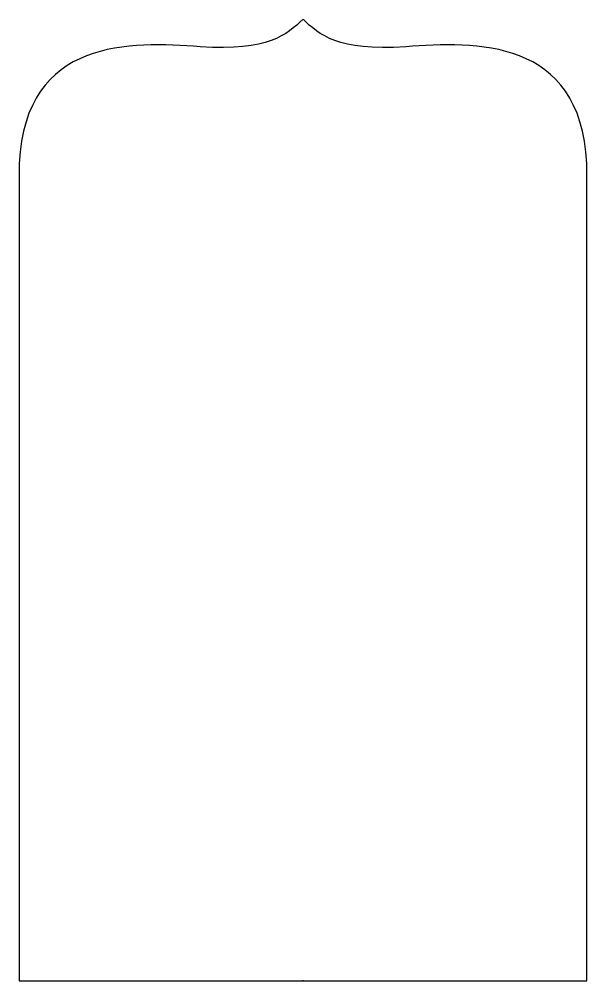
# Model space of a CAD drawing. Header units: centimetres. Extents: x -3.6 to 4, y -5.7 to 7.
import ezdxf

# ---------------------------------------------------------------- set-up
doc = ezdxf.new("R2010")
doc.units = ezdxf.units.CM
doc.header["$MEASUREMENT"] = 0
doc.layers.add('Camada 1', color=7, linetype='Continuous')

msp = doc.modelspace()

# ---------------------------------------------------------------- linework, layer by layer
at = {"layer": 'Camada 1'}
msp.add_open_spline([(0.19844, -5.72823), (0.19844, -5.72823), (-3.56767, -5.72823), (-3.56767, -5.72823), (-3.56767, -5.72823), (-3.56767, -5.72823), (-3.56767, 5.11307), (-3.56767, 5.11307), (-3.56767, 5.11307), (-3.48451, 6.78529), (-2.07783, 6.72592), (-1.16954, 6.66043), (-1.16954, 6.66043), (-0.2613, 6.59492), (-0.02421, 6.82095), (0.19343, 7.02468), (0.19343, 7.02468), (0.41108, 6.82095), (0.64817, 6.59492), (1.5564, 6.66043), (1.5564, 6.66043), (2.46469, 6.72594), (3.87137, 6.78529), (3.95453, 5.11307), (3.95453, 5.11307), (3.95453, 5.11307), (3.95453, -5.72823), (3.95453, -5.72823), (3.95453, -5.72823), (3.95453, -5.72823), (0.18841, -5.72823), (0.18841, -5.72823), (0.18841, -5.72823), (0.18841, -5.72823), (0.19844, -5.72823), (0.19844, -5.72823)], degree=3, knots=[0, 0, 0, 0, 0.1, 0.1, 0.1, 0.1, 0.2, 0.2, 0.2, 0.2, 0.3, 0.3, 0.3, 0.3, 0.4, 0.4, 0.4, 0.4, 0.5, 0.5, 0.5, 0.5, 0.6, 0.6, 0.6, 0.6, 0.7, 0.7, 0.7, 0.7, 0.8, 0.8, 0.8, 0.8, 1, 1, 1, 1], dxfattribs=at)

doc.saveas('drawing.dxf')
